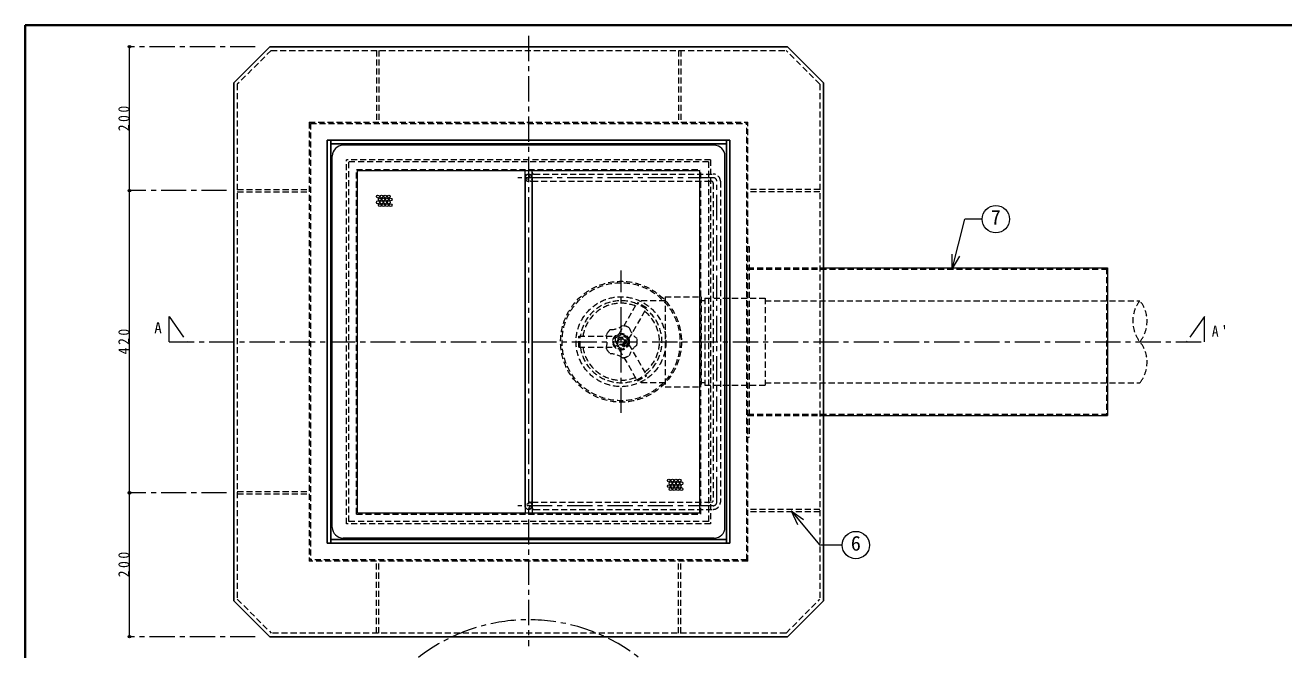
# Model space of a CAD drawing. Units: millimetres at full size, sheet at 1:7. Extents: x -1480 to 1355, y -979 to 988.
# Drawn here: x -1480 to 270, y 120 to 988 of the extents above; entities that cross this region are included whole.
import ezdxf
from ezdxf.enums import TextEntityAlignment as Align

# ---------------------------------------------------------------- set-up
doc = ezdxf.new("R2010")
doc.units = ezdxf.units.MM
doc.header["$LTSCALE"] = 7
doc.header["$PDMODE"] = 32
doc.header["$PDSIZE"] = 3.5
doc.linetypes.add('CHAIN1', pattern=[8, 5, -1, 1, -1])
doc.linetypes.add('DASHED1', pattern=[1.8, 1.2, -0.6])
doc.layers.add('0-0_ﾚｲﾔ1', color=4, linetype='Continuous', lineweight=9)
doc.styles.add('ＭＳ ゴシック', font='')
doc.styles.get('ＭＳ ゴシック').set_extended_font_data('MS Gothic')

msp = doc.modelspace()

# ---------------------------------------------------------------- linework, layer by layer
at = {"layer": '0-0_ﾚｲﾔ1', "color": 1, "lineweight": 40}
for p in [(-1479.745, -979.045), (1355.255, 987.955)]:
    msp.add_line(p, (-1479.745, 987.955), dxfattribs=at)
at = {"layer": '0-0_ﾚｲﾔ1', "linetype": 'CHAIN1'}
for p, q in [((-779.745, 972.955), (-779.745, 124.941)), ((-1159.745, 957.955), (-1334.745, 957.955)), ((-523.037, 775.955), (-794.745, 775.955)), ((-518.037, 324.955), (-518.037, 770.955)), ((-1199.745, 757.955), (-1334.745, 757.955)), ((-651.245, 448.955), (-651.245, 646.955)), ((-1279.745, 582.955), (-1254.745, 547.955)), ((-1279.745, 547.955), (-1279.745, 582.955)), ((160.255, 582.955), (135.255, 547.955)), ((-1199.745, 337.955), (-1334.745, 337.955)), ((-523.037, 319.955), (-794.745, 319.955)), ((-1159.745, 137.955), (-1334.745, 137.955))]:
    msp.add_line(p, q, dxfattribs=at)
at = {"layer": '0-0_ﾚｲﾔ1', "color": 5, "lineweight": 25}
for p, q in [((-1139.745, 957.955), (-1189.745, 907.955)), ((-1139.745, 957.955), (-419.745, 957.955)), ((-369.745, 907.955), (-419.745, 957.955)), ((-1189.745, 907.955), (-1189.745, 187.955)), ((-369.745, 907.955), (-369.745, 187.955)), ((-1059.745, 827.955), (-499.745, 827.955)), ((-1059.745, 827.955), (-1059.745, 267.955)), ((-1054.745, 827.955), (-1054.745, 267.955)), ((-1054.745, 822.955), (-504.745, 822.955)), ((-504.745, 827.955), (-504.745, 267.955)), ((-499.745, 827.955), (-499.745, 267.955)), ((-784.745, 775.955), (-784.745, 319.955)), ((-774.745, 319.955), (-774.745, 775.955)), ((-1059.745, 267.955), (-499.745, 267.955)), ((-1054.745, 272.955), (-504.745, 272.955)), ((-1189.745, 187.955), (-1139.745, 137.955)), ((-419.745, 137.955), (-369.745, 187.955)), ((-419.745, 137.955), (-1139.745, 137.955))]:
    msp.add_line(p, q, dxfattribs=at)
at = {"layer": '0-0_ﾚｲﾔ1', "linetype": 'DASHED1'}
for p, q in [((-1137.674, 952.955), (-1184.745, 905.883)), ((-1137.674, 952.955), (-421.816, 952.955)), ((-991.345, 952.955), (-991.345, 852.955)), ((-988.145, 952.955), (-988.145, 852.955)), ((-571.345, 952.955), (-571.345, 852.955)), ((-568.145, 952.955), (-568.145, 852.955)), ((-374.745, 905.883), (-421.816, 952.955)), ((-1184.745, 905.883), (-1184.745, 190.026)), ((-374.745, 905.883), (-374.745, 190.026)), ((-1084.745, 852.955), (-474.745, 852.955)), ((-1084.745, 852.955), (-1084.745, 242.955)), ((-1083.145, 851.355), (-476.345, 851.355)), ((-1083.145, 851.355), (-1083.145, 244.555)), ((-476.345, 244.555), (-476.345, 851.355)), ((-474.745, 242.955), (-474.745, 852.955)), ((-526.745, 800.955), (-1032.745, 800.955)), ((-1032.745, 294.955), (-1032.745, 800.955)), ((-526.745, 800.955), (-526.745, 294.955)), ((-1019.245, 787.455), (-540.245, 787.455)), ((-1019.245, 308.455), (-1019.245, 787.455)), ((-774.745, 770.955), (-525.537, 770.955)), ((-772.245, 780.955), (-523.037, 780.955)), ((-540.245, 308.455), (-540.245, 787.455)), ((-513.037, 770.955), (-513.037, 324.955)), ((-1184.745, 759.555), (-1084.745, 759.555)), ((-1184.745, 756.355), (-1084.745, 756.355)), ((-523.037, 768.455), (-523.037, 327.455)), ((-374.745, 759.555), (-474.745, 759.555)), ((-374.745, 756.355), (-474.745, 756.355)), ((-474.745, 680.455), (-473.145, 680.455)), ((-473.145, 680.455), (-473.145, 415.455)), ((-474.745, 650.455), (-369.745, 650.455)), ((-474.745, 648.855), (23.655, 648.855)), ((23.655, 650.455), (23.655, 445.455)), ((-653.615, 558.849), (-628.49, 602.367)), ((-616.25, 593.568), (-629.24, 601.068)), ((-615.5, 594.867), (-628.49, 602.367)), ((-589.745, 604.955), (-625.608, 604.955)), ((-589.745, 610.455), (-539.745, 610.455)), ((-589.745, 610.455), (-589.745, 485.455)), ((-539.745, 610.455), (-539.745, 485.455)), ((-534.745, 604.955), (-539.745, 604.955)), ((-534.745, 608.455), (-534.745, 487.455)), ((-534.745, 608.455), (-450.745, 608.455)), ((-450.745, 608.455), (-450.745, 487.455)), ((-450.745, 604.955), (70.255, 604.955)), ((-640.625, 551.349), (-615.5, 594.867)), ((-709.745, 555.455), (-659.495, 555.455)), ((-709.745, 540.455), (-709.745, 555.455)), ((-708.245, 540.455), (-708.245, 555.455)), ((-651.245, 557.481), (-659.495, 552.718)), ((-659.495, 555.455), (-659.495, 540.455)), ((-651.245, 538.428), (-659.495, 543.191)), ((-640.625, 551.349), (-653.615, 558.849)), ((-640.625, 544.56), (-653.615, 537.06)), ((-642.995, 552.718), (-642.995, 543.191)), ((-640.625, 544.56), (-615.5, 501.042)), ((-709.745, 540.455), (-659.495, 540.455)), ((-653.615, 537.06), (-628.49, 493.542)), ((-629.24, 494.841), (-616.25, 502.341)), ((-628.49, 493.542), (-615.5, 501.042)), ((-589.745, 490.955), (-625.608, 490.955)), ((-534.745, 490.955), (-539.745, 490.955)), ((-450.745, 490.955), (70.255, 490.955)), ((-589.745, 485.455), (-539.745, 485.455)), ((-534.745, 487.455), (-450.745, 487.455)), ((-474.745, 447.055), (23.655, 447.055)), ((-474.745, 445.455), (-369.745, 445.455)), ((-474.745, 415.455), (-473.145, 415.455)), ((-1184.745, 339.555), (-1084.745, 339.555)), ((-1184.745, 336.355), (-1084.745, 336.355)), ((-774.745, 324.955), (-525.537, 324.955)), ((-1019.245, 308.455), (-540.245, 308.455)), ((-772.245, 314.955), (-523.037, 314.955)), ((-374.745, 314.555), (-474.745, 314.555)), ((-374.745, 311.355), (-474.745, 311.355)), ((-526.745, 294.955), (-1032.745, 294.955)), ((-474.745, 242.955), (-1084.745, 242.955)), ((-476.345, 244.555), (-1083.145, 244.555)), ((-991.345, 142.955), (-991.345, 242.955)), ((-988.145, 142.955), (-988.145, 242.955)), ((-571.345, 142.955), (-571.345, 242.955)), ((-568.145, 142.955), (-568.145, 242.955)), ((-1184.745, 190.026), (-1137.674, 142.955)), ((-421.816, 142.955), (-374.745, 190.026)), ((-421.816, 142.955), (-1137.674, 142.955))]:
    msp.add_line(p, q, dxfattribs=at)
at = {"layer": '0-0_ﾚｲﾔ1', "color": 7, "lineweight": 18}
for p, q in [((-1052.745, 289.955), (-1052.745, 805.955)), ((-521.745, 820.955), (-1037.745, 820.955)), ((-506.745, 289.955), (-506.745, 805.955)), ((-1017.745, 785.955), (-541.745, 785.955)), ((-1017.745, 309.955), (-1017.745, 785.955)), ((-784.745, 775.955), (-784.745, 785.955)), ((-774.745, 775.955), (-774.745, 785.955)), ((-190.582, 648.777), (-172.98, 718.347)), ((-149.12, 718.347), (-172.98, 718.347)), ((-190.582, 648.777), (-190.875, 669.775)), ((-190.582, 648.777), (-180.337, 667.109)), ((-369.745, 445.455), (25.255, 445.455)), ((-784.745, 319.955), (-784.745, 309.955)), ((-774.745, 319.955), (-774.745, 309.955)), ((-414.649, 312.685), (-397.432, 300.662)), ((-414.649, 312.685), (-405.75, 293.664)), ((-414.649, 312.685), (-374.848, 265.375)), ((-521.745, 274.955), (-1037.745, 274.955)), ((-343.669, 265.375), (-374.848, 265.375))]:
    msp.add_line(p, q, dxfattribs=at)
at = {"layer": '0-0_ﾚｲﾔ1', "color": 7, "linetype": 'DASHED1', "lineweight": 18}
for p, q in [((-529.745, 797.955), (-1029.745, 797.955)), ((-1029.745, 297.955), (-1029.745, 797.955)), ((-529.745, 797.955), (-529.745, 297.955)), ((-529.745, 297.955), (-1029.745, 297.955))]:
    msp.add_line(p, q, dxfattribs=at)
at = {"layer": '0-0_ﾚｲﾔ1'}
msp.add_line((-1334.745, 137.955), (-1334.745, 337.955), dxfattribs=at)
msp.add_lwpolyline([(-1334.745, 337.955), (-1334.745, 757.955), (-1334.745, 957.955)], dxfattribs=at)
at = {"layer": '0-0_ﾚｲﾔ1', "color": 7, "lineweight": 18}
for points in [[(-1017.745, 309.955), (-541.745, 309.955), (-541.745, 785.955)], [(-369.745, 650.455), (25.255, 650.455), (25.255, 445.455)]]:
    msp.add_lwpolyline(points, dxfattribs=at)
at = {"layer": '0-0_ﾚｲﾔ1', "linetype": 'CHAIN1'}
msp.add_lwpolyline([(-1279.745, 547.955), (160.255, 547.955), (160.255, 582.955)], dxfattribs=at)
at = {"layer": '0-0_ﾚｲﾔ1'}
for centre in [(-989.159, 749.71), (-989.159, 741.71), (-986.659, 745.71), (-986.659, 737.71), (-984.159, 749.71), (-984.159, 741.71), (-981.659, 745.71), (-981.659, 737.71), (-979.159, 749.71), (-979.159, 741.71), (-976.659, 745.71), (-976.659, 737.71), (-974.159, 749.71), (-974.159, 741.71), (-971.659, 745.71), (-971.659, 737.71), (-584.812, 355.139), (-582.312, 351.139), (-579.812, 355.139), (-577.312, 351.139), (-574.812, 355.139), (-572.312, 351.139), (-569.812, 355.139), (-567.312, 351.139), (-584.812, 347.139), (-582.312, 343.139), (-579.812, 347.139), (-577.312, 343.139), (-574.812, 347.139), (-572.312, 343.139), (-569.812, 347.139), (-567.312, 343.139)]:
    msp.add_circle(centre, 2, dxfattribs=at)
at = {"layer": '0-0_ﾚｲﾔ1', "color": 7, "lineweight": 18}
for centre in [(-130.12, 718.347), (-324.669, 265.375)]:
    msp.add_circle(centre, 19, dxfattribs=at)
at = {"layer": '0-0_ﾚｲﾔ1', "linetype": 'DASHED1'}
for radius in [84, 82, 62.5, 11.5, 10.5, 6.5, 5, 4]:
    msp.add_circle((-651.245, 547.955), radius, dxfattribs=at)
at = {"layer": '0-0_ﾚｲﾔ1', "color": 7, "lineweight": 18}
for centre, start, end in [((-1037.745, 805.955), 90, 180), ((-521.745, 805.955), 0, 90), ((-1037.745, 289.955), 180, 270), ((-521.745, 289.955), 270, 0)]:
    msp.add_arc(centre, 15, start, end, dxfattribs=at)
at = {"layer": '0-0_ﾚｲﾔ1', "linetype": 'DASHED1'}
for centre, radius, start, end in [((-774.745, 780.955), 10, 180, 270), ((-772.245, 783.455), 2.5, 180, 270), ((-525.537, 768.455), 2.5, 0, 90), ((-523.037, 770.955), 10, 0, 90), ((-651.245, 547.955), 57, 67.56084, 172.43916), ((-651.245, 547.955), 53.5, 68.05866, 171.94134), ((105.867, 576.455), 45.612, 141.33038, 218.66962), ((34.642, 576.455), 45.612, 321.33038, 38.66962), ((-651.245, 547.955), 53.5, 308.05866, 51.94134), ((-651.245, 547.955), 57, 307.56084, 52.43916), ((-651.245, 547.955), 22.5, 131.57818, 156.42182), ((-665.729, 592.532), 27.75, 269.07536, 306.92464), ((-651.245, 547.955), 22.5, 59.57818, 84.42182), ((-613.325, 575.505), 27.75, 197.07536, 234.92464), ((-698.117, 547.955), 27.75, 341.07536, 18.92464), ((-613.325, 520.404), 27.75, 125.07536, 162.92464), ((-651.245, 547.955), 22.5, 347.57818, 12.42182), ((34.642, 519.455), 45.612, 321.33038, 38.66962), ((-651.245, 547.955), 57, 187.56084, 292.43916), ((-651.245, 547.955), 53.5, 188.05866, 291.94134), ((-651.245, 547.955), 22.5, 203.57818, 228.42182), ((-665.729, 503.377), 27.75, 53.07536, 90.92464), ((-651.245, 547.955), 22.5, 275.57818, 300.42182), ((-774.745, 314.955), 10, 90, 180), ((-525.537, 327.455), 2.5, 270, 0), ((-523.037, 324.955), 10, 270, 0), ((-772.245, 312.455), 2.5, 90, 180)]:
    msp.add_arc(centre, radius, start, end, dxfattribs=at)
at = {"layer": '0-0_ﾚｲﾔ1', "color": 5, "lineweight": 25}
for centre, start, end in [((-779.745, 775.955), 0, 180), ((-779.745, 319.955), 180, 0)]:
    msp.add_arc(centre, 5, start, end, dxfattribs=at)
at = {"layer": '0-0_ﾚｲﾔ1', "color": 7, "linetype": 'DASHED1', "lineweight": 18}
for centre, start, end in [((-779.745, 775.955), 180, 0), ((-779.745, 319.955), 0, 180)]:
    msp.add_arc(centre, 5, start, end, dxfattribs=at)
at = {"layer": '0-0_ﾚｲﾔ1', "linetype": 'CHAIN1'}
for centre, radius, start, end in [((-774.745, 780.955), 5, 180, 270), ((-523.037, 770.955), 5, 0, 90), ((-774.745, 314.955), 5, 90, 180), ((-523.037, 324.955), 5, 270, 0), ((-779.745, -88.545), 250, 4.2767, 130)]:
    msp.add_arc(centre, radius, start, end, dxfattribs=at)
at = {"layer": '0-0_ﾚｲﾔ1'}
for p in [(-1334.745, 957.955), (-1334.745, 757.955), (-1334.745, 337.955), (-1334.745, 137.955)]:
    msp.add_point(p, dxfattribs=at)

# ---------------------------------------------------------------- texts
at = {"layer": '0-0_ﾚｲﾔ1', "color": 7, "style": 'ＭＳ ゴシック'}
for s, height, p in [('7', 20.53, (-137.12, 704.347)), ('A', 15.4, (-1300.245, 554.955)), ('6', 20.53, (-331.669, 251.375))]:
    msp.add_text(s, height=height, dxfattribs=at).set_placement(p, align=Align.BOTTOM_LEFT)
at = {"layer": '0-0_ﾚｲﾔ1', "color": 7, "char_height": 15.4, "attachment_point": 7, "rotation": 90, "style": 'ＭＳ ゴシック'}
for s, insert in [('\\T1.38;\\W0.9;200', (-1334.745, 840.455)), ('\\T1.38;\\W0.9;420', (-1334.745, 530.455)), ('\\T1.38;\\W0.9;200', (-1334.745, 220.455))]:
    msp.add_mtext(s, dxfattribs=dict(at, insert=insert))
at = {"layer": '0-0_ﾚｲﾔ1', "color": 7, "insert": (170.255, 554.955), "char_height": 15.4, "attachment_point": 7, "style": 'ＭＳ ゴシック'}
msp.add_mtext("\\T1.36;\\W0.9;A'", dxfattribs=at)

doc.saveas('drawing.dxf')
